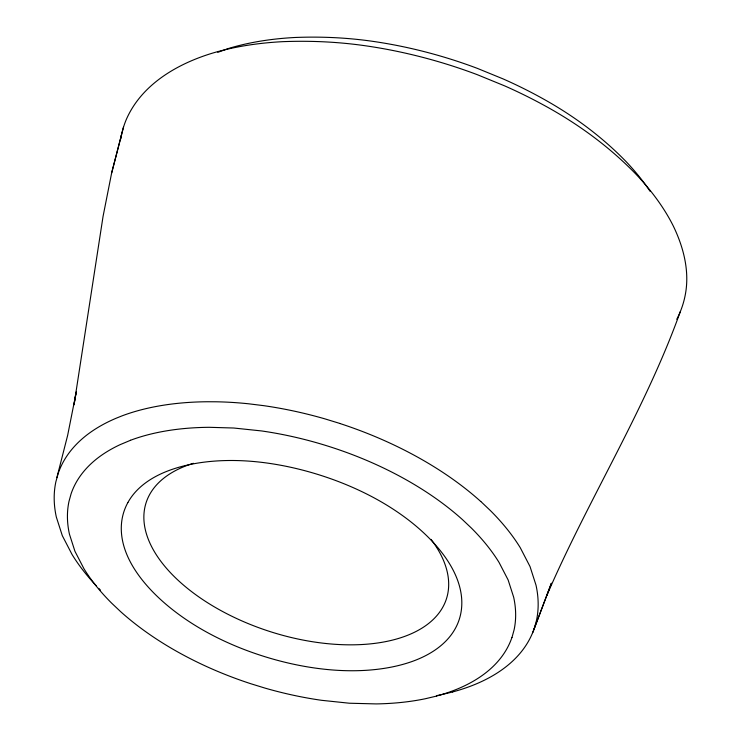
<?xml version="1.0" encoding="UTF-8"?>
<svg xmlns="http://www.w3.org/2000/svg" width="741" height="741" viewBox="0 0 741 741"><rect width="100%" height="100%" fill="white"/><g stroke="black" fill="none" stroke-linecap="round" stroke-linejoin="round"><path stroke-width="1.11" d="M74.044 404.66L103.064 216.381L111.632 173.051L121.487 134.853M74.054 404.725L76.267 391.97L67.663 435.291L56.881 477.63M111.632 173.051L123.525 127.1M512.003 637.445L514.097 629.831A234.286 126.229 17.7 0 0 513.652 597.153L508.122 579.934L499.082 562.484A234.286 126.22 17.7 0 0 471.322 528L462.523 519.673A231.498 124.72 17.7 0 0 331.968 447.425A233.702 125.914 17.7 0 0 261.49 430.929L233.739 428.02L209.314 427.307A232.674 125.359 17.7 0 0 130.536 440.256M532.733 632.647L551.406 583.186L534.224 628.655L536.484 620.43A252.977 136.298 17.7 0 0 536.002 585.149L530.028 566.559L520.275 547.719A252.931 136.27 17.7 0 0 490.292 510.484L480.798 501.481M680.312 311.628C644.911 410.44 588.122 499.573 546.71 595.727M127.878 502.546C136.603 486.698 152.692 476.509 169.281 470.405A180.989 97.516 17.7 0 1 209.008 461.597C235.694 458.901 262.694 461.328 288.87 466.876A181.091 97.571 17.7 0 1 338.489 481.585C364.007 491.394 388.441 504.343 410.023 521.192A181.091 97.571 17.7 0 1 440.432 550.795C450.982 564.049 459.642 579.573 461.495 596.662A179.628 96.775 17.7 0 1 457.308 624.496C448.361 644.54 428.011 656.563 407.828 662.917A179.628 96.775 17.7 0 1 366.684 670.281C342.388 671.846 317.954 669.382 294.177 664.353A181.091 97.571 17.7 0 1 244.576 649.653C219.058 639.853 194.624 626.905 173.042 610.047A181.091 97.571 17.7 0 1 142.605 580.444C131.064 565.976 121.737 548.581 121.292 529.695A180.989 97.516 17.7 0 1 127.878 502.546M130.564 440.274L120.051 444.683A236.157 127.239 17.7 0 0 97.534 458.207A233.721 125.924 17.7 0 0 78.398 478.742A229.275 123.525 17.7 0 0 71.09 493.812L68.987 501.416A234.415 126.294 17.7 0 0 69.422 534.104L74.952 551.313L83.974 568.764A234.156 126.155 17.7 0 0 111.743 603.239L120.542 611.566A231.433 124.692 17.7 0 0 251.097 683.823L265.093 688.13A234.341 126.257 17.7 0 0 321.594 700.31L349.344 703.218L376.159 703.913A234.202 126.183 17.7 0 0 425.362 698.735L436.458 696.105M217.771 52.352L228.302 48.545A280.311 151.025 17.7 0 1 295.242 37.476C321.622 36.439 348.085 37.689 374.205 41.552A275.976 148.682 17.7 0 1 445.813 57.659A271.493 146.273 17.7 0 1 477.482 68.422L503.148 78.926A282.525 152.211 17.7 0 1 544.691 99.702C574.442 116.374 602.1 136.918 625.895 161.399A281.385 151.599 17.7 0 1 650.024 191.243M452.658 691.983L440.673 694.826A252.876 136.242 17.7 0 1 436.551 695.651M339.841 423.444L324.725 418.813A252.737 136.168 17.7 0 0 263.713 405.66L248.643 403.799A245.521 132.278 17.7 0 0 216.057 401.789L207.378 401.752A251.208 135.344 17.7 0 0 122.339 415.747L116.578 418.054A253.598 136.631 17.7 0 0 86.688 435.124A252.348 135.955 17.7 0 0 66.023 457.299A247.503 133.352 17.7 0 0 58.141 473.555L55.871 481.78A253.089 136.353 17.7 0 0 56.335 517.061L62.309 535.65L72.053 554.49A252.876 136.242 17.7 0 0 96.395 585.909M431.058 539.402A157.676 84.956 17.7 0 1 378.605 642.845A157.676 84.956 17.7 0 1 175.46 577.776A157.676 84.956 17.7 0 1 193.42 463.292M339.832 423.481A249.958 134.677 17.7 0 1 480.761 501.5M534.159 628.637A249.949 134.667 17.7 0 1 452.612 691.946M100.396 590.068A252.876 136.242 17.7 0 1 98.775 588.4M511.948 637.427A231.479 124.72 17.7 0 1 436.421 696.068M676.755 319.269A298.401 160.769 17.7 0 0 685.129 295.566C689.936 271.928 683.702 247.624 673.43 226.283A300.3 161.797 17.7 0 0 635.704 173.922C608.75 146.162 577.119 123.219 543.144 104.805A302.226 162.835 17.7 0 0 504.704 85.9L477.315 74.693A289.583 156.018 17.7 0 0 443.516 63.207A294.557 158.694 17.7 0 0 367.091 46.016C339.211 41.894 310.97 40.56 282.812 41.663A299.086 161.14 17.7 0 0 211.38 53.472C176.534 64.245 141.383 84.798 126.266 119.57A299.003 161.093 17.7 0 0 120.69 139.067"/></g></svg>
